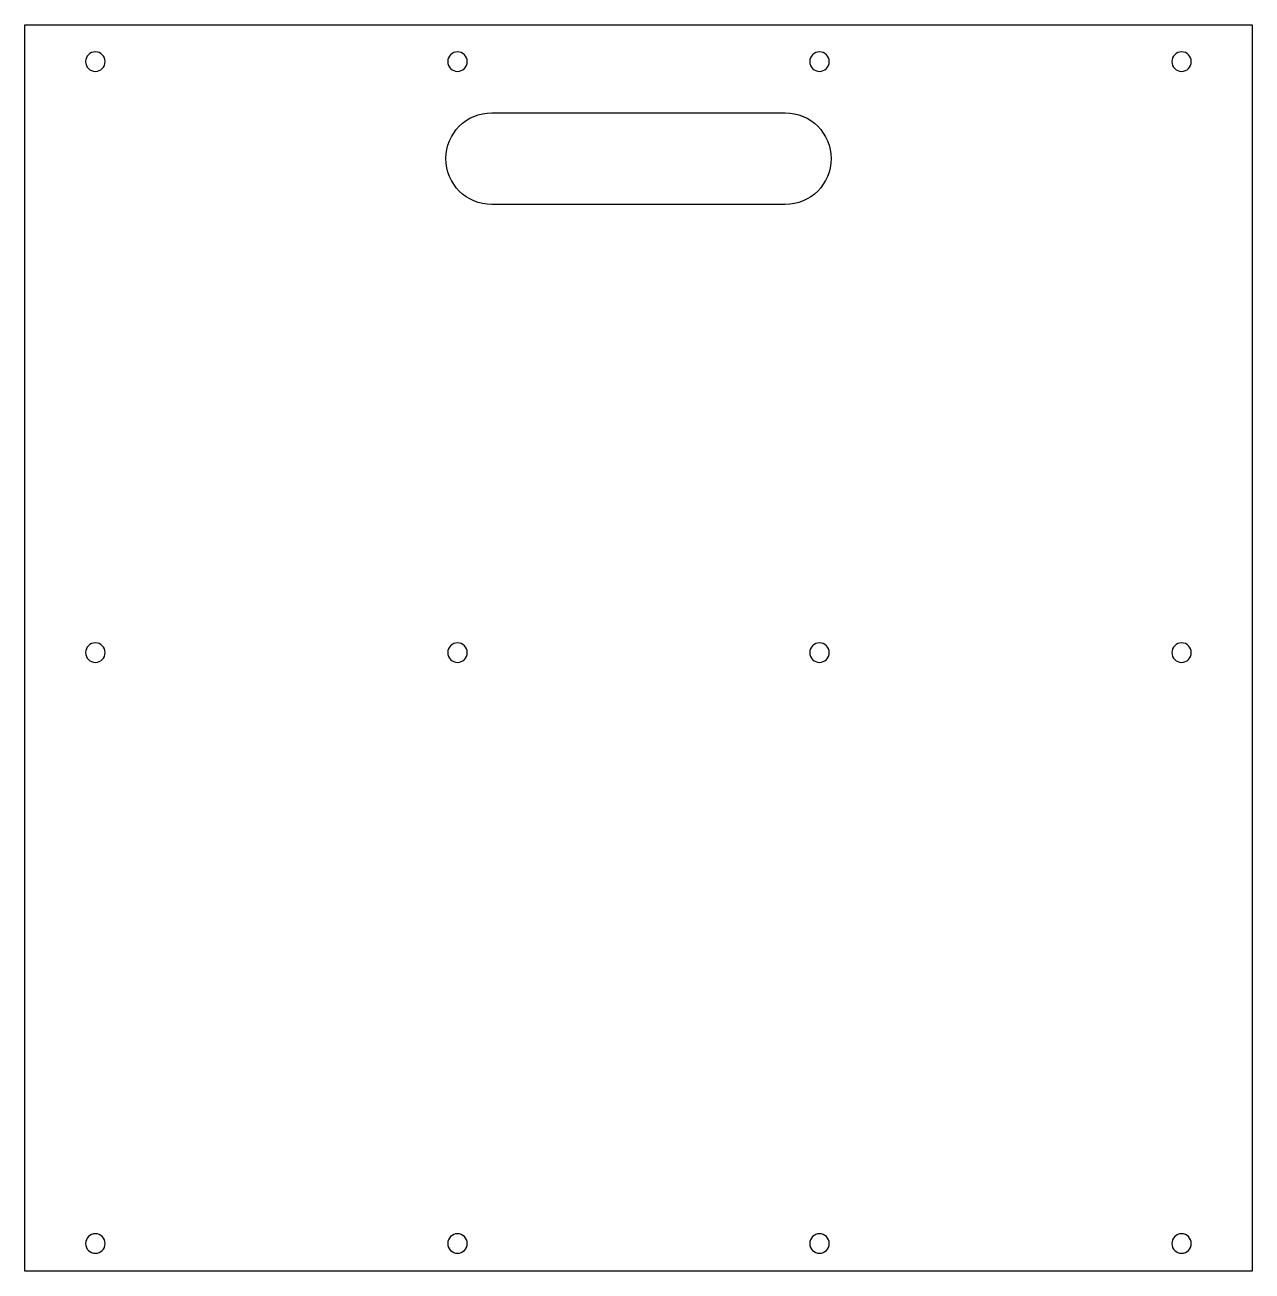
# Model space of a CAD drawing. Header units: centimetres. Extents: x -10.4 to 32, y -3.8 to 39.3.
import ezdxf

# ---------------------------------------------------------------- set-up
doc = ezdxf.new("R2010")
doc.units = ezdxf.units.CM
doc.header["$MEASUREMENT"] = 0

# ---------------------------------------------------------------- blocks, each defined once
blk = doc.blocks.new('block 2')
at = {"color": 7, "lineweight": 25}
blk.add_open_spline([(15.893, 36.301), (15.893, 36.301), (5.733, 36.301), (5.733, 36.301), (4.856, 36.301), (4.145, 35.59), (4.145, 34.714), (4.145, 33.837), (4.856, 33.126), (5.733, 33.126), (5.733, 33.126), (15.893, 33.126), (15.893, 33.126), (16.769, 33.126), (17.48, 33.837), (17.48, 34.714), (17.48, 35.59), (16.769, 36.301), (15.893, 36.301)], degree=3, knots=[0, 0, 0, 0, 1, 1, 1, 2, 2, 2, 3, 3, 3, 4, 4, 4, 5, 5, 5, 6, 6, 6, 6], dxfattribs=at)
blk = doc.blocks.new('block 3')
at = {"color": 7, "lineweight": 25}
blk.add_open_spline([(16.74, -2.829), (16.74, -2.642), (16.891, -2.491), (17.078, -2.491), (17.265, -2.491), (17.416, -2.642), (17.416, -2.829), (17.416, -3.015), (17.265, -3.166), (17.078, -3.166), (16.891, -3.166), (16.74, -3.015), (16.74, -2.829), (16.74, -2.829), (16.74, -2.829), (16.74, -2.829)], degree=3, knots=[0, 0, 0, 0, 1, 1, 1, 2, 2, 2, 3, 3, 3, 4, 4, 4, 5, 5, 5, 5], dxfattribs=at)
blk = doc.blocks.new('block 4')
at = {"color": 7, "lineweight": 25}
blk.add_open_spline([(-8.321, -2.829), (-8.321, -2.642), (-8.17, -2.491), (-7.983, -2.491), (-7.797, -2.491), (-7.646, -2.642), (-7.646, -2.829), (-7.646, -3.015), (-7.797, -3.166), (-7.983, -3.166), (-8.17, -3.166), (-8.321, -3.015), (-8.321, -2.829), (-8.321, -2.829), (-8.321, -2.829), (-8.321, -2.829)], degree=3, knots=[0, 0, 0, 0, 1, 1, 1, 2, 2, 2, 3, 3, 3, 4, 4, 4, 5, 5, 5, 5], dxfattribs=at)
blk = doc.blocks.new('block 5')
at = {"color": 7, "lineweight": 25}
blk.add_open_spline([(4.21, 17.621), (4.21, 17.808), (4.361, 17.959), (4.547, 17.959), (4.734, 17.959), (4.885, 17.808), (4.885, 17.621), (4.885, 17.435), (4.734, 17.283), (4.547, 17.283), (4.361, 17.283), (4.21, 17.435), (4.21, 17.621), (4.21, 17.621), (4.21, 17.621), (4.21, 17.621)], degree=3, knots=[0, 0, 0, 0, 1, 1, 1, 2, 2, 2, 3, 3, 3, 4, 4, 4, 5, 5, 5, 5], dxfattribs=at)
blk = doc.blocks.new('block 6')
at = {"color": 7, "lineweight": 25}
blk.add_open_spline([(29.271, 17.621), (29.271, 17.808), (29.422, 17.959), (29.609, 17.959), (29.795, 17.959), (29.946, 17.808), (29.946, 17.621), (29.946, 17.435), (29.795, 17.283), (29.609, 17.283), (29.422, 17.283), (29.271, 17.435), (29.271, 17.621), (29.271, 17.621), (29.271, 17.621), (29.271, 17.621)], degree=3, knots=[0, 0, 0, 0, 1, 1, 1, 2, 2, 2, 3, 3, 3, 4, 4, 4, 5, 5, 5, 5], dxfattribs=at)
blk = doc.blocks.new('block 7')
at = {"color": 7, "lineweight": 25}
blk.add_open_spline([(16.74, 38.071), (16.74, 38.258), (16.891, 38.409), (17.078, 38.409), (17.265, 38.409), (17.416, 38.258), (17.416, 38.071), (17.416, 37.885), (17.265, 37.733), (17.078, 37.733), (16.891, 37.733), (16.74, 37.885), (16.74, 38.071), (16.74, 38.071), (16.74, 38.071), (16.74, 38.071)], degree=3, knots=[0, 0, 0, 0, 1, 1, 1, 2, 2, 2, 3, 3, 3, 4, 4, 4, 5, 5, 5, 5], dxfattribs=at)
blk = doc.blocks.new('block 8')
at = {"color": 7, "lineweight": 25}
blk.add_open_spline([(-8.321, 38.071), (-8.321, 38.258), (-8.17, 38.409), (-7.983, 38.409), (-7.797, 38.409), (-7.646, 38.258), (-7.646, 38.071), (-7.646, 37.885), (-7.797, 37.733), (-7.983, 37.733), (-8.17, 37.733), (-8.321, 37.885), (-8.321, 38.071), (-8.321, 38.071), (-8.321, 38.071), (-8.321, 38.071)], degree=3, knots=[0, 0, 0, 0, 1, 1, 1, 2, 2, 2, 3, 3, 3, 4, 4, 4, 5, 5, 5, 5], dxfattribs=at)
blk = doc.blocks.new('block 9')
at = {"color": 7, "lineweight": 25}
blk.add_open_spline([(4.21, 38.071), (4.21, 38.258), (4.361, 38.409), (4.547, 38.409), (4.734, 38.409), (4.885, 38.258), (4.885, 38.071), (4.885, 37.885), (4.734, 37.733), (4.547, 37.733), (4.361, 37.733), (4.21, 37.885), (4.21, 38.071), (4.21, 38.071), (4.21, 38.071), (4.21, 38.071)], degree=3, knots=[0, 0, 0, 0, 1, 1, 1, 2, 2, 2, 3, 3, 3, 4, 4, 4, 5, 5, 5, 5], dxfattribs=at)
blk = doc.blocks.new('block 10')
at = {"color": 7, "lineweight": 25}
blk.add_open_spline([(29.271, 38.071), (29.271, 38.258), (29.422, 38.409), (29.609, 38.409), (29.795, 38.409), (29.946, 38.258), (29.946, 38.071), (29.946, 37.885), (29.795, 37.733), (29.609, 37.733), (29.422, 37.733), (29.271, 37.885), (29.271, 38.071), (29.271, 38.071), (29.271, 38.071), (29.271, 38.071)], degree=3, knots=[0, 0, 0, 0, 1, 1, 1, 2, 2, 2, 3, 3, 3, 4, 4, 4, 5, 5, 5, 5], dxfattribs=at)
blk = doc.blocks.new('block 11')
at = {"color": 7, "lineweight": 25}
blk.add_open_spline([(16.74, 17.621), (16.74, 17.808), (16.891, 17.959), (17.078, 17.959), (17.265, 17.959), (17.416, 17.808), (17.416, 17.621), (17.416, 17.435), (17.265, 17.283), (17.078, 17.283), (16.891, 17.283), (16.74, 17.435), (16.74, 17.621), (16.74, 17.621), (16.74, 17.621), (16.74, 17.621)], degree=3, knots=[0, 0, 0, 0, 1, 1, 1, 2, 2, 2, 3, 3, 3, 4, 4, 4, 5, 5, 5, 5], dxfattribs=at)
blk = doc.blocks.new('block 12')
at = {"color": 7, "lineweight": 25}
blk.add_open_spline([(-8.321, 17.621), (-8.321, 17.808), (-8.17, 17.959), (-7.983, 17.959), (-7.797, 17.959), (-7.646, 17.808), (-7.646, 17.621), (-7.646, 17.435), (-7.797, 17.283), (-7.983, 17.283), (-8.17, 17.283), (-8.321, 17.435), (-8.321, 17.621), (-8.321, 17.621), (-8.321, 17.621), (-8.321, 17.621)], degree=3, knots=[0, 0, 0, 0, 1, 1, 1, 2, 2, 2, 3, 3, 3, 4, 4, 4, 5, 5, 5, 5], dxfattribs=at)
blk = doc.blocks.new('block 13')
at = {"color": 7, "lineweight": 25}
blk.add_open_spline([(4.21, -2.829), (4.21, -2.642), (4.361, -2.491), (4.547, -2.491), (4.734, -2.491), (4.885, -2.642), (4.885, -2.829), (4.885, -3.015), (4.734, -3.166), (4.547, -3.166), (4.361, -3.166), (4.21, -3.015), (4.21, -2.829), (4.21, -2.829), (4.21, -2.829), (4.21, -2.829)], degree=3, knots=[0, 0, 0, 0, 1, 1, 1, 2, 2, 2, 3, 3, 3, 4, 4, 4, 5, 5, 5, 5], dxfattribs=at)
blk = doc.blocks.new('block 14')
at = {"color": 7, "lineweight": 25}
blk.add_open_spline([(29.271, -2.829), (29.271, -2.642), (29.422, -2.491), (29.609, -2.491), (29.795, -2.491), (29.946, -2.642), (29.946, -2.829), (29.946, -3.015), (29.795, -3.166), (29.609, -3.166), (29.422, -3.166), (29.271, -3.015), (29.271, -2.829), (29.271, -2.829), (29.271, -2.829), (29.271, -2.829)], degree=3, knots=[0, 0, 0, 0, 1, 1, 1, 2, 2, 2, 3, 3, 3, 4, 4, 4, 5, 5, 5, 5], dxfattribs=at)
blk = doc.blocks.new('block 15')
at = {"color": 7, "lineweight": 25}
blk.add_lwpolyline([(-10.423, -3.781), (-10.423, 39.341), (32.049, 39.341), (32.049, -3.781), (-10.423, -3.781)], dxfattribs=at)

msp = doc.modelspace()

# ---------------------------------------------------------------- block references
for name in ['block 15', 'block 8', 'block 9', 'block 7', 'block 10', 'block 2', 'block 12', 'block 5', 'block 11', 'block 6', 'block 4', 'block 13', 'block 3', 'block 14']:
    msp.add_blockref(name, (0, 0))

doc.saveas('drawing.dxf')
